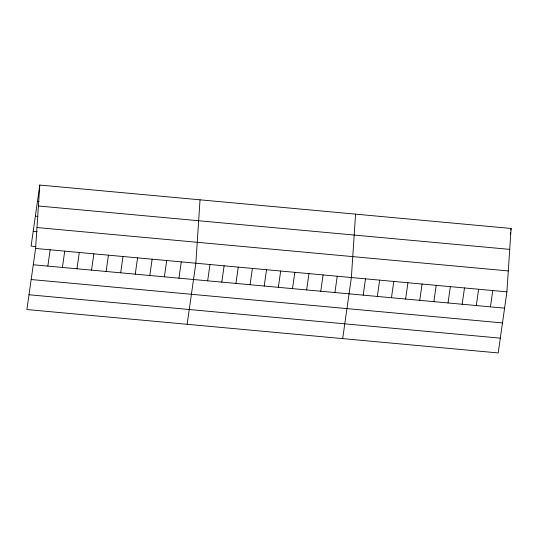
<?xml version="1.0" encoding="UTF-8"?>
<svg xmlns="http://www.w3.org/2000/svg" width="538" height="538" viewBox="0 0 538 538"><rect width="100%" height="100%" fill="white"/><g stroke="black" fill="none" stroke-linecap="round" stroke-linejoin="round"><path stroke-width="0.81" d="M35.595 248.462L39.792 185.065L511.1 228.462L506.904 291.852L498.208 352.935L26.9 309.538L35.595 248.462L506.904 291.852M200.035 199.82L195.839 263.216L187.143 324.293M355.564 214.137L351.368 277.534L342.679 338.61M39.792 185.065L31.096 246.148L35.952 246.592M47.842 266.102L50.162 249.807M62.408 267.447L64.728 251.145M76.974 268.785L79.294 252.49M91.541 270.13L93.861 253.828M106.114 271.468L108.434 255.167M120.68 272.813L123 256.512M135.246 274.151L137.567 257.85M149.813 275.49L152.133 259.195M164.386 276.835L166.706 260.533M178.952 278.173L181.272 261.878M207.655 280.816L209.975 264.521M221.797 282.12L224.117 265.819M235.933 283.418L238.253 267.124M250.076 284.723L252.396 268.422M264.212 286.028L266.532 269.726M278.354 287.326L280.675 271.024M292.49 288.63L294.811 272.329M306.633 289.928L308.953 273.634M320.769 291.233L323.089 274.931M334.912 292.531L337.232 276.236M363.19 295.14L365.51 278.839M377.326 296.438L379.646 280.137M391.469 297.743L393.789 281.441M405.605 299.041L407.925 282.739M419.748 300.345L422.068 284.044M433.884 301.643L436.204 285.348M448.026 302.948L450.346 286.646M462.162 304.252L464.482 287.951M476.305 305.55L478.625 289.249M490.441 306.855L492.761 290.554M510.286 234.164L510.522 232.53M510.871 230.089L511.1 228.462M37.472 201.367L39.086 201.515M38.406 205.987L509.715 249.376M35.367 216.141L37.794 216.37M36.981 227.54L508.289 270.937M33.201 231.367L37.25 231.744M33.275 264.763L504.583 308.153M31.17 279.538L502.479 322.928M29.005 294.763L500.313 338.153"/></g></svg>
